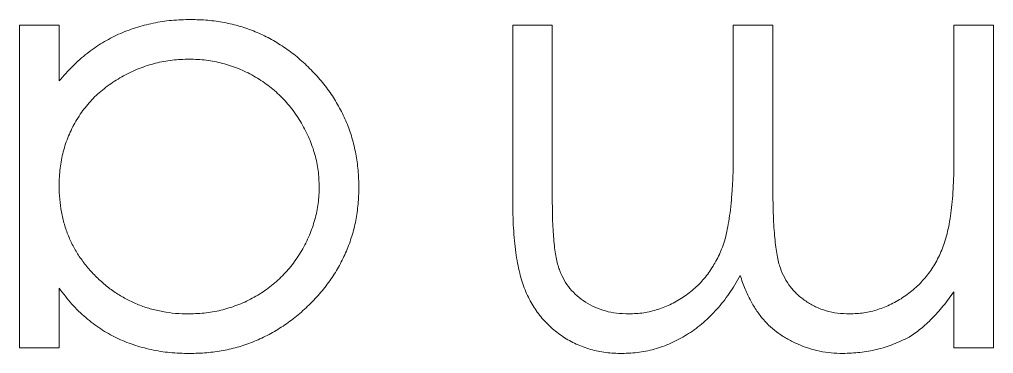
# Model space of a CAD drawing. Header units: millimetres. Extents: x 0 to 276, y 0 to 293.
# Drawn here: x 90.27 to 97.99, y 183.38 to 186.03 of the extents above; entities that cross this region are included whole.
import ezdxf

# ---------------------------------------------------------------- set-up
doc = ezdxf.new("R2010")
doc.units = ezdxf.units.MM

msp = doc.modelspace()

# ---------------------------------------------------------------- linework, layer by layer
at = {"color": 18, "linetype": 'Continuous', "lineweight": 15, "true_color": 0x000000}
for p, q in [((90.2663, 185.9849), (90.5804, 185.9849)), ((90.2663, 183.4272), (90.2663, 185.9849)), ((90.2663, 185.9849), (90.5804, 185.9849)), ((90.2663, 183.4272), (90.2663, 185.9849)), ((90.2663, 185.9849), (90.5804, 185.9849)), ((90.2663, 183.4272), (90.2663, 185.9849)), ((90.2663, 185.9849), (90.5804, 185.9849)), ((90.2663, 183.4272), (90.2663, 185.9849)), ((90.5804, 185.9849), (90.5804, 185.5425)), ((90.5804, 185.9849), (90.5804, 185.5425)), ((90.5804, 185.9849), (90.5804, 185.5425)), ((90.5804, 185.9849), (90.5804, 185.5425)), ((94.1791, 185.9849), (94.4932, 185.9849)), ((94.1791, 184.5995), (94.1791, 185.9849)), ((94.1791, 185.9849), (94.4932, 185.9849)), ((94.1791, 184.5995), (94.1791, 185.9849)), ((94.1791, 185.9849), (94.4932, 185.9849)), ((94.1791, 184.5995), (94.1791, 185.9849)), ((94.1791, 185.9849), (94.4932, 185.9849)), ((94.1791, 184.5995), (94.1791, 185.9849)), ((94.4932, 185.9849), (94.4932, 184.5981)), ((94.4932, 185.9849), (94.4932, 184.5981)), ((94.4932, 185.9849), (94.4932, 184.5981)), ((94.4932, 185.9849), (94.4932, 184.5981)), ((95.9291, 185.9849), (96.2432, 185.9849)), ((95.9291, 184.99), (95.9291, 185.9849)), ((95.9291, 185.9849), (96.2432, 185.9849)), ((95.9291, 184.99), (95.9291, 185.9849)), ((95.9291, 185.9849), (96.2432, 185.9849)), ((95.9291, 184.99), (95.9291, 185.9849)), ((95.9291, 185.9849), (96.2432, 185.9849)), ((95.9291, 184.99), (95.9291, 185.9849)), ((96.2432, 185.9849), (96.2432, 184.6843)), ((96.2432, 185.9849), (96.2432, 184.6843)), ((96.2432, 185.9849), (96.2432, 184.6843)), ((96.2432, 185.9849), (96.2432, 184.6843)), ((97.6791, 184.9087), (97.6791, 185.9849)), ((97.6791, 185.9849), (97.9932, 185.9849)), ((97.6791, 184.9087), (97.6791, 185.9849)), ((97.6791, 185.9849), (97.9932, 185.9849)), ((97.6791, 184.9087), (97.6791, 185.9849)), ((97.6791, 185.9849), (97.9932, 185.9849)), ((97.6791, 184.9087), (97.6791, 185.9849)), ((97.6791, 185.9849), (97.9932, 185.9849)), ((97.9932, 185.9849), (97.9932, 183.4272)), ((97.9932, 185.9849), (97.9932, 183.4272)), ((97.9932, 185.9849), (97.9932, 183.4272)), ((97.9932, 185.9849), (97.9932, 183.4272)), ((90.5804, 183.9005), (90.5804, 183.4272)), ((90.5804, 183.9005), (90.5804, 183.4272)), ((90.5804, 183.9005), (90.5804, 183.4272)), ((90.5804, 183.9005), (90.5804, 183.4272)), ((97.6791, 183.4272), (97.6791, 183.8717)), ((97.6791, 183.4272), (97.6791, 183.8717)), ((97.6791, 183.4272), (97.6791, 183.8717)), ((97.6791, 183.4272), (97.6791, 183.8717)), ((90.5804, 183.4272), (90.2663, 183.4272)), ((90.5804, 183.4272), (90.2663, 183.4272)), ((90.5804, 183.4272), (90.2663, 183.4272)), ((90.5804, 183.4272), (90.2663, 183.4272)), ((97.9932, 183.4272), (97.6791, 183.4272)), ((97.9932, 183.4272), (97.6791, 183.4272)), ((97.9932, 183.4272), (97.6791, 183.4272)), ((97.9932, 183.4272), (97.6791, 183.4272))]:
    msp.add_line(p, q, dxfattribs=at)
for points, knots in [([(90.5804, 185.5425), (90.6158, 185.5826), (90.6849, 185.6607), (90.8004, 185.7628), (90.9227, 185.8472), (91.0514, 185.9153), (91.1863, 185.9665), (91.3272, 186.0029), (91.474, 186.0263), (91.5742, 186.0286), (91.625, 186.0298)], [0, 0, 0, 0, 0.134298, 0.262085, 0.38627, 0.507165, 0.6273, 0.748145, 0.87237, 1, 1, 1, 1]), ([(90.5804, 185.5425), (90.6158, 185.5826), (90.6849, 185.6607), (90.8004, 185.7628), (90.9227, 185.8472), (91.0514, 185.9153), (91.1863, 185.9665), (91.3272, 186.0029), (91.474, 186.0263), (91.5742, 186.0286), (91.625, 186.0298)], [0, 0, 0, 0, 0.134298, 0.262085, 0.38627, 0.507165, 0.6273, 0.748145, 0.87237, 1, 1, 1, 1]), ([(90.5804, 185.5425), (90.6158, 185.5826), (90.6849, 185.6607), (90.8004, 185.7628), (90.9227, 185.8472), (91.0514, 185.9153), (91.1863, 185.9665), (91.3272, 186.0029), (91.474, 186.0263), (91.5742, 186.0286), (91.625, 186.0298)], [0, 0, 0, 0, 0.134298, 0.262085, 0.38627, 0.507165, 0.6273, 0.748145, 0.87237, 1, 1, 1, 1]), ([(90.5804, 185.5425), (90.6158, 185.5826), (90.6849, 185.6607), (90.8004, 185.7628), (90.9227, 185.8472), (91.0514, 185.9153), (91.1863, 185.9665), (91.3272, 186.0029), (91.474, 186.0263), (91.5742, 186.0286), (91.625, 186.0298)], [0, 0, 0, 0, 0.134298, 0.262085, 0.38627, 0.507165, 0.6273, 0.748145, 0.87237, 1, 1, 1, 1]), ([(91.625, 186.0298), (91.6702, 186.0286), (91.7593, 186.0262), (91.8903, 186.0074), (92.0164, 185.9773), (92.1377, 185.9354), (92.2534, 185.8798), (92.3644, 185.8132), (92.4703, 185.734), (92.5694, 185.6434), (92.6606, 185.545), (92.7407, 185.4401), (92.8074, 185.329), (92.8632, 185.2133), (92.9062, 185.092), (92.9362, 184.9655), (92.9549, 184.834), (92.9574, 184.7445), (92.9586, 184.6991)], [0, 0, 0, 0, 0.06462, 0.127433, 0.189004, 0.24993, 0.310668, 0.372329, 0.434939, 0.499576, 0.564191, 0.626735, 0.688109, 0.749294, 0.810331, 0.871901, 0.935046, 1, 1, 1, 1]), ([(91.625, 186.0298), (91.6702, 186.0286), (91.7593, 186.0262), (91.8903, 186.0074), (92.0164, 185.9773), (92.1377, 185.9354), (92.2534, 185.8798), (92.3644, 185.8132), (92.4703, 185.734), (92.5694, 185.6434), (92.6606, 185.545), (92.7407, 185.4401), (92.8074, 185.329), (92.8632, 185.2133), (92.9062, 185.092), (92.9362, 184.9655), (92.9549, 184.834), (92.9574, 184.7445), (92.9586, 184.6991)], [0, 0, 0, 0, 0.06462, 0.127433, 0.189004, 0.24993, 0.310668, 0.372329, 0.434939, 0.499576, 0.564191, 0.626735, 0.688109, 0.749294, 0.810331, 0.871901, 0.935046, 1, 1, 1, 1]), ([(91.625, 186.0298), (91.6702, 186.0286), (91.7593, 186.0262), (91.8903, 186.0074), (92.0164, 185.9773), (92.1377, 185.9354), (92.2534, 185.8798), (92.3644, 185.8132), (92.4703, 185.734), (92.5694, 185.6434), (92.6606, 185.545), (92.7407, 185.4401), (92.8074, 185.329), (92.8632, 185.2133), (92.9062, 185.092), (92.9362, 184.9655), (92.9549, 184.834), (92.9574, 184.7445), (92.9586, 184.6991)], [0, 0, 0, 0, 0.06462, 0.127433, 0.189004, 0.24993, 0.310668, 0.372329, 0.434939, 0.499576, 0.564191, 0.626735, 0.688109, 0.749294, 0.810331, 0.871901, 0.935046, 1, 1, 1, 1]), ([(91.625, 186.0298), (91.6702, 186.0286), (91.7593, 186.0262), (91.8903, 186.0074), (92.0164, 185.9773), (92.1377, 185.9354), (92.2534, 185.8798), (92.3644, 185.8132), (92.4703, 185.734), (92.5694, 185.6434), (92.6606, 185.545), (92.7407, 185.4401), (92.8074, 185.329), (92.8632, 185.2133), (92.9062, 185.092), (92.9362, 184.9655), (92.9549, 184.834), (92.9574, 184.7445), (92.9586, 184.6991)], [0, 0, 0, 0, 0.06462, 0.127433, 0.189004, 0.24993, 0.310668, 0.372329, 0.434939, 0.499576, 0.564191, 0.626735, 0.688109, 0.749294, 0.810331, 0.871901, 0.935046, 1, 1, 1, 1]), ([(91.6138, 185.7157), (91.5684, 185.714), (91.478, 185.7107), (91.3446, 185.6855), (91.2151, 185.6437), (91.0913, 185.5858), (90.976, 185.514), (90.8725, 185.43), (90.7849, 185.3323), (90.7107, 185.2249), (90.6526, 185.1072), (90.6102, 184.9819), (90.5851, 184.8489), (90.582, 184.7581), (90.5804, 184.7117)], [0, 0, 0, 0, 0.084802, 0.168664, 0.252552, 0.33824, 0.423103, 0.505556, 0.586176, 0.667136, 0.748499, 0.830452, 0.913456, 1, 1, 1, 1]), ([(91.6138, 185.7157), (91.5684, 185.714), (91.478, 185.7107), (91.3446, 185.6855), (91.2151, 185.6437), (91.0913, 185.5858), (90.976, 185.514), (90.8725, 185.43), (90.7849, 185.3323), (90.7107, 185.2249), (90.6526, 185.1072), (90.6102, 184.9819), (90.5851, 184.8489), (90.582, 184.7581), (90.5804, 184.7117)], [0, 0, 0, 0, 0.084802, 0.168664, 0.252552, 0.33824, 0.423103, 0.505556, 0.586176, 0.667136, 0.748499, 0.830452, 0.913456, 1, 1, 1, 1]), ([(91.6138, 185.7157), (91.5684, 185.714), (91.478, 185.7107), (91.3446, 185.6855), (91.2151, 185.6437), (91.0913, 185.5858), (90.976, 185.514), (90.8725, 185.43), (90.7849, 185.3323), (90.7107, 185.2249), (90.6526, 185.1072), (90.6102, 184.9819), (90.5851, 184.8489), (90.582, 184.7581), (90.5804, 184.7117)], [0, 0, 0, 0, 0.084802, 0.168664, 0.252552, 0.33824, 0.423103, 0.505556, 0.586176, 0.667136, 0.748499, 0.830452, 0.913456, 1, 1, 1, 1]), ([(91.6138, 185.7157), (91.5684, 185.714), (91.478, 185.7107), (91.3446, 185.6855), (91.2151, 185.6437), (91.0913, 185.5858), (90.976, 185.514), (90.8725, 185.43), (90.7849, 185.3323), (90.7107, 185.2249), (90.6526, 185.1072), (90.6102, 184.9819), (90.5851, 184.8489), (90.582, 184.7581), (90.5804, 184.7117)], [0, 0, 0, 0, 0.084802, 0.168664, 0.252552, 0.33824, 0.423103, 0.505556, 0.586176, 0.667136, 0.748499, 0.830452, 0.913456, 1, 1, 1, 1]), ([(92.6445, 184.7026), (92.6426, 184.7462), (92.6389, 184.8332), (92.6121, 184.9622), (92.5673, 185.0878), (92.506, 185.2091), (92.4293, 185.3217), (92.3404, 185.4234), (92.2385, 185.5109), (92.1256, 185.5841), (92.005, 185.6433), (91.8781, 185.6844), (91.7474, 185.711), (91.6586, 185.7141), (91.6138, 185.7157)], [0, 0, 0, 0, 0.081589, 0.162859, 0.245484, 0.330807, 0.416493, 0.499893, 0.583048, 0.667158, 0.751312, 0.833785, 0.916256, 1, 1, 1, 1]), ([(92.6445, 184.7026), (92.6426, 184.7462), (92.6389, 184.8332), (92.6121, 184.9622), (92.5673, 185.0878), (92.506, 185.2091), (92.4293, 185.3217), (92.3404, 185.4234), (92.2385, 185.5109), (92.1256, 185.5841), (92.005, 185.6433), (91.8781, 185.6844), (91.7474, 185.711), (91.6586, 185.7141), (91.6138, 185.7157)], [0, 0, 0, 0, 0.081589, 0.162859, 0.245484, 0.330807, 0.416493, 0.499893, 0.583048, 0.667158, 0.751312, 0.833785, 0.916256, 1, 1, 1, 1]), ([(92.6445, 184.7026), (92.6426, 184.7462), (92.6389, 184.8332), (92.6121, 184.9622), (92.5673, 185.0878), (92.506, 185.2091), (92.4293, 185.3217), (92.3404, 185.4234), (92.2385, 185.5109), (92.1256, 185.5841), (92.005, 185.6433), (91.8781, 185.6844), (91.7474, 185.711), (91.6586, 185.7141), (91.6138, 185.7157)], [0, 0, 0, 0, 0.081589, 0.162859, 0.245484, 0.330807, 0.416493, 0.499893, 0.583048, 0.667158, 0.751312, 0.833785, 0.916256, 1, 1, 1, 1]), ([(92.6445, 184.7026), (92.6426, 184.7462), (92.6389, 184.8332), (92.6121, 184.9622), (92.5673, 185.0878), (92.506, 185.2091), (92.4293, 185.3217), (92.3404, 185.4234), (92.2385, 185.5109), (92.1256, 185.5841), (92.005, 185.6433), (91.8781, 185.6844), (91.7474, 185.711), (91.6586, 185.7141), (91.6138, 185.7157)], [0, 0, 0, 0, 0.081589, 0.162859, 0.245484, 0.330807, 0.416493, 0.499893, 0.583048, 0.667158, 0.751312, 0.833785, 0.916256, 1, 1, 1, 1]), ([(95.0997, 183.6965), (95.1393, 183.6979), (95.2177, 183.7007), (95.3322, 183.7293), (95.4422, 183.7723), (95.5444, 183.8348), (95.6384, 183.9096), (95.7193, 183.9985), (95.7861, 184.0992), (95.8314, 184.1923), (95.86, 184.276), (95.8788, 184.3491), (95.8935, 184.4321), (95.9073, 184.5247), (95.9163, 184.6272), (95.9245, 184.7394), (95.9283, 184.8615), (95.9288, 184.9461), (95.9291, 184.99)], [0, 0, 0, 0, 0.0681582, 0.1347066, 0.201865, 0.2707883, 0.3400243, 0.4080827, 0.4768132, 0.5473461, 0.5856398, 0.628865, 0.6771532, 0.7308028, 0.7898066, 0.854325, 0.9243651, 1, 1, 1, 1]), ([(95.0997, 183.6965), (95.1393, 183.6979), (95.2177, 183.7007), (95.3322, 183.7293), (95.4422, 183.7723), (95.5444, 183.8348), (95.6384, 183.9096), (95.7193, 183.9985), (95.7861, 184.0992), (95.8314, 184.1923), (95.86, 184.276), (95.8788, 184.3491), (95.8935, 184.4321), (95.9073, 184.5247), (95.9163, 184.6272), (95.9245, 184.7394), (95.9283, 184.8615), (95.9288, 184.9461), (95.9291, 184.99)], [0, 0, 0, 0, 0.0681582, 0.1347066, 0.201865, 0.2707883, 0.3400243, 0.4080827, 0.4768132, 0.5473461, 0.5856398, 0.628865, 0.6771532, 0.7308028, 0.7898066, 0.854325, 0.9243651, 1, 1, 1, 1]), ([(95.0997, 183.6965), (95.1393, 183.6979), (95.2177, 183.7007), (95.3322, 183.7293), (95.4422, 183.7723), (95.5444, 183.8348), (95.6384, 183.9096), (95.7193, 183.9985), (95.7861, 184.0992), (95.8314, 184.1923), (95.86, 184.276), (95.8788, 184.3491), (95.8935, 184.4321), (95.9073, 184.5247), (95.9163, 184.6272), (95.9245, 184.7394), (95.9283, 184.8615), (95.9288, 184.9461), (95.9291, 184.99)], [0, 0, 0, 0, 0.0681582, 0.1347066, 0.201865, 0.2707883, 0.3400243, 0.4080827, 0.4768132, 0.5473461, 0.5856398, 0.628865, 0.6771532, 0.7308028, 0.7898066, 0.854325, 0.9243651, 1, 1, 1, 1]), ([(95.0997, 183.6965), (95.1393, 183.6979), (95.2177, 183.7007), (95.3322, 183.7293), (95.4422, 183.7723), (95.5444, 183.8348), (95.6384, 183.9096), (95.7193, 183.9985), (95.7861, 184.0992), (95.8314, 184.1923), (95.86, 184.276), (95.8788, 184.3491), (95.8935, 184.4321), (95.9073, 184.5247), (95.9163, 184.6272), (95.9245, 184.7394), (95.9283, 184.8615), (95.9288, 184.9461), (95.9291, 184.99)], [0, 0, 0, 0, 0.0681582, 0.1347066, 0.201865, 0.2707883, 0.3400243, 0.4080827, 0.4768132, 0.5473461, 0.5856398, 0.628865, 0.6771532, 0.7308028, 0.7898066, 0.854325, 0.9243651, 1, 1, 1, 1]), ([(96.8518, 183.6965), (96.8898, 183.698), (96.9655, 183.701), (97.0769, 183.7285), (97.1843, 183.7715), (97.2863, 183.8312), (97.38, 183.9051), (97.462, 183.992), (97.5309, 184.0908), (97.5766, 184.183), (97.6061, 184.2646), (97.6257, 184.3339), (97.6426, 184.4109), (97.6551, 184.4958), (97.6672, 184.588), (97.673, 184.688), (97.6787, 184.7958), (97.679, 184.8701), (97.6791, 184.9087)], [0, 0, 0, 0, 0.068677, 0.136871, 0.206114, 0.277538, 0.349772, 0.421251, 0.492911, 0.567027, 0.606614, 0.649704, 0.697303, 0.749086, 0.804881, 0.865485, 0.930237, 1, 1, 1, 1]), ([(96.8518, 183.6965), (96.8898, 183.698), (96.9655, 183.701), (97.0769, 183.7285), (97.1843, 183.7715), (97.2863, 183.8312), (97.38, 183.9051), (97.462, 183.992), (97.5309, 184.0908), (97.5766, 184.183), (97.6061, 184.2646), (97.6257, 184.3339), (97.6426, 184.4109), (97.6551, 184.4958), (97.6672, 184.588), (97.673, 184.688), (97.6787, 184.7958), (97.679, 184.8701), (97.6791, 184.9087)], [0, 0, 0, 0, 0.068677, 0.136871, 0.206114, 0.277538, 0.349772, 0.421251, 0.492911, 0.567027, 0.606614, 0.649704, 0.697303, 0.749086, 0.804881, 0.865485, 0.930237, 1, 1, 1, 1]), ([(96.8518, 183.6965), (96.8898, 183.698), (96.9655, 183.701), (97.0769, 183.7285), (97.1843, 183.7715), (97.2863, 183.8312), (97.38, 183.9051), (97.462, 183.992), (97.5309, 184.0908), (97.5766, 184.183), (97.6061, 184.2646), (97.6257, 184.3339), (97.6426, 184.4109), (97.6551, 184.4958), (97.6672, 184.588), (97.673, 184.688), (97.6787, 184.7958), (97.679, 184.8701), (97.6791, 184.9087)], [0, 0, 0, 0, 0.068677, 0.136871, 0.206114, 0.277538, 0.349772, 0.421251, 0.492911, 0.567027, 0.606614, 0.649704, 0.697303, 0.749086, 0.804881, 0.865485, 0.930237, 1, 1, 1, 1]), ([(96.8518, 183.6965), (96.8898, 183.698), (96.9655, 183.701), (97.0769, 183.7285), (97.1843, 183.7715), (97.2863, 183.8312), (97.38, 183.9051), (97.462, 183.992), (97.5309, 184.0908), (97.5766, 184.183), (97.6061, 184.2646), (97.6257, 184.3339), (97.6426, 184.4109), (97.6551, 184.4958), (97.6672, 184.588), (97.673, 184.688), (97.6787, 184.7958), (97.679, 184.8701), (97.6791, 184.9087)], [0, 0, 0, 0, 0.068677, 0.136871, 0.206114, 0.277538, 0.349772, 0.421251, 0.492911, 0.567027, 0.606614, 0.649704, 0.697303, 0.749086, 0.804881, 0.865485, 0.930237, 1, 1, 1, 1]), ([(90.5804, 184.7117), (90.5813, 184.6764), (90.5832, 184.6068), (90.5977, 184.5047), (90.6206, 184.4069), (90.653, 184.3135), (90.6954, 184.2249), (90.7467, 184.1404), (90.8076, 184.0605), (90.8772, 183.9864), (90.9533, 183.9188), (91.0339, 183.8584), (91.1199, 183.8088), (91.2098, 183.7678), (91.3038, 183.7351), (91.4027, 183.7133), (91.5054, 183.6984), (91.5754, 183.6971), (91.611, 183.6965)], [0, 0, 0, 0, 0.065634, 0.129188, 0.191219, 0.251913, 0.312507, 0.373494, 0.435152, 0.498741, 0.562095, 0.624187, 0.685476, 0.746097, 0.807612, 0.869967, 0.933951, 1, 1, 1, 1]), ([(90.5804, 184.7117), (90.5813, 184.6764), (90.5832, 184.6068), (90.5977, 184.5047), (90.6206, 184.4069), (90.653, 184.3135), (90.6954, 184.2249), (90.7467, 184.1404), (90.8076, 184.0605), (90.8772, 183.9864), (90.9533, 183.9188), (91.0339, 183.8584), (91.1199, 183.8088), (91.2098, 183.7678), (91.3038, 183.7351), (91.4027, 183.7133), (91.5054, 183.6984), (91.5754, 183.6971), (91.611, 183.6965)], [0, 0, 0, 0, 0.065634, 0.129188, 0.191219, 0.251913, 0.312507, 0.373494, 0.435152, 0.498741, 0.562095, 0.624187, 0.685476, 0.746097, 0.807612, 0.869967, 0.933951, 1, 1, 1, 1]), ([(90.5804, 184.7117), (90.5813, 184.6764), (90.5832, 184.6068), (90.5977, 184.5047), (90.6206, 184.4069), (90.653, 184.3135), (90.6954, 184.2249), (90.7467, 184.1404), (90.8076, 184.0605), (90.8772, 183.9864), (90.9533, 183.9188), (91.0339, 183.8584), (91.1199, 183.8088), (91.2098, 183.7678), (91.3038, 183.7351), (91.4027, 183.7133), (91.5054, 183.6984), (91.5754, 183.6971), (91.611, 183.6965)], [0, 0, 0, 0, 0.065634, 0.129188, 0.191219, 0.251913, 0.312507, 0.373494, 0.435152, 0.498741, 0.562095, 0.624187, 0.685476, 0.746097, 0.807612, 0.869967, 0.933951, 1, 1, 1, 1]), ([(90.5804, 184.7117), (90.5813, 184.6764), (90.5832, 184.6068), (90.5977, 184.5047), (90.6206, 184.4069), (90.653, 184.3135), (90.6954, 184.2249), (90.7467, 184.1404), (90.8076, 184.0605), (90.8772, 183.9864), (90.9533, 183.9188), (91.0339, 183.8584), (91.1199, 183.8088), (91.2098, 183.7678), (91.3038, 183.7351), (91.4027, 183.7133), (91.5054, 183.6984), (91.5754, 183.6971), (91.611, 183.6965)], [0, 0, 0, 0, 0.065634, 0.129188, 0.191219, 0.251913, 0.312507, 0.373494, 0.435152, 0.498741, 0.562095, 0.624187, 0.685476, 0.746097, 0.807612, 0.869967, 0.933951, 1, 1, 1, 1]), ([(91.611, 183.6965), (91.6569, 183.6981), (91.7476, 183.7013), (91.8806, 183.7265), (92.0079, 183.7684), (92.1289, 183.8257), (92.2415, 183.8977), (92.3422, 183.9848), (92.4318, 184.0847), (92.5071, 184.1968), (92.5685, 184.3169), (92.6116, 184.4426), (92.6401, 184.5714), (92.643, 184.6587), (92.6445, 184.7026)], [0, 0, 0, 0, 0.085921, 0.169593, 0.252476, 0.336244, 0.419505, 0.502036, 0.584775, 0.669846, 0.754185, 0.836658, 0.91801, 1, 1, 1, 1]), ([(91.611, 183.6965), (91.6569, 183.6981), (91.7476, 183.7013), (91.8806, 183.7265), (92.0079, 183.7684), (92.1289, 183.8257), (92.2415, 183.8977), (92.3422, 183.9848), (92.4318, 184.0847), (92.5071, 184.1968), (92.5685, 184.3169), (92.6116, 184.4426), (92.6401, 184.5714), (92.643, 184.6587), (92.6445, 184.7026)], [0, 0, 0, 0, 0.085921, 0.169593, 0.252476, 0.336244, 0.419505, 0.502036, 0.584775, 0.669846, 0.754185, 0.836658, 0.91801, 1, 1, 1, 1]), ([(91.611, 183.6965), (91.6569, 183.6981), (91.7476, 183.7013), (91.8806, 183.7265), (92.0079, 183.7684), (92.1289, 183.8257), (92.2415, 183.8977), (92.3422, 183.9848), (92.4318, 184.0847), (92.5071, 184.1968), (92.5685, 184.3169), (92.6116, 184.4426), (92.6401, 184.5714), (92.643, 184.6587), (92.6445, 184.7026)], [0, 0, 0, 0, 0.085921, 0.169593, 0.252476, 0.336244, 0.419505, 0.502036, 0.584775, 0.669846, 0.754185, 0.836658, 0.91801, 1, 1, 1, 1]), ([(91.611, 183.6965), (91.6569, 183.6981), (91.7476, 183.7013), (91.8806, 183.7265), (92.0079, 183.7684), (92.1289, 183.8257), (92.2415, 183.8977), (92.3422, 183.9848), (92.4318, 184.0847), (92.5071, 184.1968), (92.5685, 184.3169), (92.6116, 184.4426), (92.6401, 184.5714), (92.643, 184.6587), (92.6445, 184.7026)], [0, 0, 0, 0, 0.085921, 0.169593, 0.252476, 0.336244, 0.419505, 0.502036, 0.584775, 0.669846, 0.754185, 0.836658, 0.91801, 1, 1, 1, 1]), ([(92.9586, 184.6991), (92.9573, 184.6546), (92.9548, 184.5667), (92.9364, 184.4374), (92.9054, 184.3129), (92.8618, 184.1935), (92.806, 184.0792), (92.738, 183.9698), (92.658, 183.865), (92.5658, 183.7674), (92.4658, 183.6771), (92.3589, 183.5987), (92.2477, 183.531), (92.1304, 183.4774), (92.0089, 183.434), (91.8819, 183.4039), (91.7501, 183.3862), (91.6606, 183.3837), (91.6152, 183.3824)], [0, 0, 0, 0, 0.063775, 0.126079, 0.186904, 0.247574, 0.308003, 0.369132, 0.432033, 0.496791, 0.561611, 0.624914, 0.686726, 0.748079, 0.809582, 0.871631, 0.934886, 1, 1, 1, 1]), ([(92.9586, 184.6991), (92.9573, 184.6546), (92.9548, 184.5667), (92.9364, 184.4374), (92.9054, 184.3129), (92.8618, 184.1935), (92.806, 184.0792), (92.738, 183.9698), (92.658, 183.865), (92.5658, 183.7674), (92.4658, 183.6771), (92.3589, 183.5987), (92.2477, 183.531), (92.1304, 183.4774), (92.0089, 183.434), (91.8819, 183.4039), (91.7501, 183.3862), (91.6606, 183.3837), (91.6152, 183.3824)], [0, 0, 0, 0, 0.063775, 0.126079, 0.186904, 0.247574, 0.308003, 0.369132, 0.432033, 0.496791, 0.561611, 0.624914, 0.686726, 0.748079, 0.809582, 0.871631, 0.934886, 1, 1, 1, 1]), ([(92.9586, 184.6991), (92.9573, 184.6546), (92.9548, 184.5667), (92.9364, 184.4374), (92.9054, 184.3129), (92.8618, 184.1935), (92.806, 184.0792), (92.738, 183.9698), (92.658, 183.865), (92.5658, 183.7674), (92.4658, 183.6771), (92.3589, 183.5987), (92.2477, 183.531), (92.1304, 183.4774), (92.0089, 183.434), (91.8819, 183.4039), (91.7501, 183.3862), (91.6606, 183.3837), (91.6152, 183.3824)], [0, 0, 0, 0, 0.063775, 0.126079, 0.186904, 0.247574, 0.308003, 0.369132, 0.432033, 0.496791, 0.561611, 0.624914, 0.686726, 0.748079, 0.809582, 0.871631, 0.934886, 1, 1, 1, 1]), ([(92.9586, 184.6991), (92.9573, 184.6546), (92.9548, 184.5667), (92.9364, 184.4374), (92.9054, 184.3129), (92.8618, 184.1935), (92.806, 184.0792), (92.738, 183.9698), (92.658, 183.865), (92.5658, 183.7674), (92.4658, 183.6771), (92.3589, 183.5987), (92.2477, 183.531), (92.1304, 183.4774), (92.0089, 183.434), (91.8819, 183.4039), (91.7501, 183.3862), (91.6606, 183.3837), (91.6152, 183.3824)], [0, 0, 0, 0, 0.063775, 0.126079, 0.186904, 0.247574, 0.308003, 0.369132, 0.432033, 0.496791, 0.561611, 0.624914, 0.686726, 0.748079, 0.809582, 0.871631, 0.934886, 1, 1, 1, 1]), ([(96.2432, 184.6843), (96.2433, 184.6477), (96.2434, 184.5771), (96.2461, 184.4758), (96.2512, 184.3837), (96.2571, 184.3009), (96.2655, 184.2275), (96.2751, 184.1631), (96.2865, 184.1079), (96.3053, 184.0473), (96.334, 183.9806), (96.3802, 183.9095), (96.4378, 183.8472), (96.5054, 183.794), (96.5814, 183.7501), (96.6653, 183.7184), (96.7566, 183.7), (96.8194, 183.6977), (96.8518, 183.6965)], [0, 0, 0, 0, 0.08253, 0.158779, 0.227738, 0.289946, 0.345499, 0.393896, 0.436374, 0.472122, 0.536384, 0.599078, 0.661948, 0.726311, 0.791771, 0.858647, 0.927305, 1, 1, 1, 1]), ([(96.2432, 184.6843), (96.2433, 184.6477), (96.2434, 184.5771), (96.2461, 184.4758), (96.2512, 184.3837), (96.2571, 184.3009), (96.2655, 184.2275), (96.2751, 184.1631), (96.2865, 184.1079), (96.3053, 184.0473), (96.334, 183.9806), (96.3802, 183.9095), (96.4378, 183.8472), (96.5054, 183.794), (96.5814, 183.7501), (96.6653, 183.7184), (96.7566, 183.7), (96.8194, 183.6977), (96.8518, 183.6965)], [0, 0, 0, 0, 0.08253, 0.158779, 0.227738, 0.289946, 0.345499, 0.393896, 0.436374, 0.472122, 0.536384, 0.599078, 0.661948, 0.726311, 0.791771, 0.858647, 0.927305, 1, 1, 1, 1]), ([(96.2432, 184.6843), (96.2433, 184.6477), (96.2434, 184.5771), (96.2461, 184.4758), (96.2512, 184.3837), (96.2571, 184.3009), (96.2655, 184.2275), (96.2751, 184.1631), (96.2865, 184.1079), (96.3053, 184.0473), (96.334, 183.9806), (96.3802, 183.9095), (96.4378, 183.8472), (96.5054, 183.794), (96.5814, 183.7501), (96.6653, 183.7184), (96.7566, 183.7), (96.8194, 183.6977), (96.8518, 183.6965)], [0, 0, 0, 0, 0.08253, 0.158779, 0.227738, 0.289946, 0.345499, 0.393896, 0.436374, 0.472122, 0.536384, 0.599078, 0.661948, 0.726311, 0.791771, 0.858647, 0.927305, 1, 1, 1, 1]), ([(96.2432, 184.6843), (96.2433, 184.6477), (96.2434, 184.5771), (96.2461, 184.4758), (96.2512, 184.3837), (96.2571, 184.3009), (96.2655, 184.2275), (96.2751, 184.1631), (96.2865, 184.1079), (96.3053, 184.0473), (96.334, 183.9806), (96.3802, 183.9095), (96.4378, 183.8472), (96.5054, 183.794), (96.5814, 183.7501), (96.6653, 183.7184), (96.7566, 183.7), (96.8194, 183.6977), (96.8518, 183.6965)], [0, 0, 0, 0, 0.08253, 0.158779, 0.227738, 0.289946, 0.345499, 0.393896, 0.436374, 0.472122, 0.536384, 0.599078, 0.661948, 0.726311, 0.791771, 0.858647, 0.927305, 1, 1, 1, 1]), ([(95.045, 183.3824), (95.0021, 183.384), (94.9182, 183.3871), (94.796, 183.412), (94.6821, 183.4547), (94.5766, 183.5129), (94.4814, 183.5861), (94.3987, 183.6732), (94.3289, 183.7735), (94.2834, 183.8679), (94.2524, 183.9512), (94.2334, 184.0222), (94.2165, 184.1004), (94.2026, 184.1858), (94.1923, 184.2787), (94.1848, 184.379), (94.1796, 184.4868), (94.1793, 184.5612), (94.1791, 184.5995)], [0, 0, 0, 0, 0.075604, 0.147965, 0.218797, 0.28947, 0.359724, 0.429708, 0.500497, 0.574429, 0.613947, 0.657155, 0.703973, 0.754939, 0.809707, 0.868833, 0.932385, 1, 1, 1, 1]), ([(95.045, 183.3824), (95.0021, 183.384), (94.9182, 183.3871), (94.796, 183.412), (94.6821, 183.4547), (94.5766, 183.5129), (94.4814, 183.5861), (94.3987, 183.6732), (94.3289, 183.7735), (94.2834, 183.8679), (94.2524, 183.9512), (94.2334, 184.0222), (94.2165, 184.1004), (94.2026, 184.1858), (94.1923, 184.2787), (94.1848, 184.379), (94.1796, 184.4868), (94.1793, 184.5612), (94.1791, 184.5995)], [0, 0, 0, 0, 0.075604, 0.147965, 0.218797, 0.28947, 0.359724, 0.429708, 0.500497, 0.574429, 0.613947, 0.657155, 0.703973, 0.754939, 0.809707, 0.868833, 0.932385, 1, 1, 1, 1]), ([(95.045, 183.3824), (95.0021, 183.384), (94.9182, 183.3871), (94.796, 183.412), (94.6821, 183.4547), (94.5766, 183.5129), (94.4814, 183.5861), (94.3987, 183.6732), (94.3289, 183.7735), (94.2834, 183.8679), (94.2524, 183.9512), (94.2334, 184.0222), (94.2165, 184.1004), (94.2026, 184.1858), (94.1923, 184.2787), (94.1848, 184.379), (94.1796, 184.4868), (94.1793, 184.5612), (94.1791, 184.5995)], [0, 0, 0, 0, 0.075604, 0.147965, 0.218797, 0.28947, 0.359724, 0.429708, 0.500497, 0.574429, 0.613947, 0.657155, 0.703973, 0.754939, 0.809707, 0.868833, 0.932385, 1, 1, 1, 1]), ([(95.045, 183.3824), (95.0021, 183.384), (94.9182, 183.3871), (94.796, 183.412), (94.6821, 183.4547), (94.5766, 183.5129), (94.4814, 183.5861), (94.3987, 183.6732), (94.3289, 183.7735), (94.2834, 183.8679), (94.2524, 183.9512), (94.2334, 184.0222), (94.2165, 184.1004), (94.2026, 184.1858), (94.1923, 184.2787), (94.1848, 184.379), (94.1796, 184.4868), (94.1793, 184.5612), (94.1791, 184.5995)], [0, 0, 0, 0, 0.075604, 0.147965, 0.218797, 0.28947, 0.359724, 0.429708, 0.500497, 0.574429, 0.613947, 0.657155, 0.703973, 0.754939, 0.809707, 0.868833, 0.932385, 1, 1, 1, 1]), ([(94.4932, 184.5981), (94.4933, 184.5654), (94.4934, 184.5025), (94.4961, 184.4123), (94.5012, 184.33), (94.5071, 184.2558), (94.5154, 184.1896), (94.526, 184.1314), (94.5373, 184.0808), (94.556, 184.0247), (94.586, 183.9628), (94.6316, 183.8961), (94.6891, 183.838), (94.7554, 183.7876), (94.831, 183.7466), (94.9142, 183.7173), (95.0047, 183.6992), (95.0673, 183.6974), (95.0997, 183.6965)], [0, 0, 0, 0, 0.078343, 0.1505633, 0.2161511, 0.2756798, 0.3287071, 0.3759044, 0.4173019, 0.4526927, 0.5172653, 0.5812166, 0.6453219, 0.7120245, 0.78013, 0.8502182, 0.9226485, 1, 1, 1, 1]), ([(94.4932, 184.5981), (94.4933, 184.5654), (94.4934, 184.5025), (94.4961, 184.4123), (94.5012, 184.33), (94.5071, 184.2558), (94.5154, 184.1896), (94.526, 184.1314), (94.5373, 184.0808), (94.556, 184.0247), (94.586, 183.9628), (94.6316, 183.8961), (94.6891, 183.838), (94.7554, 183.7876), (94.831, 183.7466), (94.9142, 183.7173), (95.0047, 183.6992), (95.0673, 183.6974), (95.0997, 183.6965)], [0, 0, 0, 0, 0.078343, 0.1505633, 0.2161511, 0.2756798, 0.3287071, 0.3759044, 0.4173019, 0.4526927, 0.5172653, 0.5812166, 0.6453219, 0.7120245, 0.78013, 0.8502182, 0.9226485, 1, 1, 1, 1]), ([(94.4932, 184.5981), (94.4933, 184.5654), (94.4934, 184.5025), (94.4961, 184.4123), (94.5012, 184.33), (94.5071, 184.2558), (94.5154, 184.1896), (94.526, 184.1314), (94.5373, 184.0808), (94.556, 184.0247), (94.586, 183.9628), (94.6316, 183.8961), (94.6891, 183.838), (94.7554, 183.7876), (94.831, 183.7466), (94.9142, 183.7173), (95.0047, 183.6992), (95.0673, 183.6974), (95.0997, 183.6965)], [0, 0, 0, 0, 0.078343, 0.1505633, 0.2161511, 0.2756798, 0.3287071, 0.3759044, 0.4173019, 0.4526927, 0.5172653, 0.5812166, 0.6453219, 0.7120245, 0.78013, 0.8502182, 0.9226485, 1, 1, 1, 1]), ([(94.4932, 184.5981), (94.4933, 184.5654), (94.4934, 184.5025), (94.4961, 184.4123), (94.5012, 184.33), (94.5071, 184.2558), (94.5154, 184.1896), (94.526, 184.1314), (94.5373, 184.0808), (94.556, 184.0247), (94.586, 183.9628), (94.6316, 183.8961), (94.6891, 183.838), (94.7554, 183.7876), (94.831, 183.7466), (94.9142, 183.7173), (95.0047, 183.6992), (95.0673, 183.6974), (95.0997, 183.6965)], [0, 0, 0, 0, 0.078343, 0.1505633, 0.2161511, 0.2756798, 0.3287071, 0.3759044, 0.4173019, 0.4526927, 0.5172653, 0.5812166, 0.6453219, 0.7120245, 0.78013, 0.8502182, 0.9226485, 1, 1, 1, 1]), ([(95.9831, 184.0001), (95.9694, 183.9753), (95.9424, 183.9267), (95.8971, 183.8578), (95.8496, 183.7934), (95.7996, 183.7334), (95.7472, 183.6781), (95.6921, 183.6273), (95.6347, 183.5808), (95.5549, 183.5265), (95.4511, 183.4688), (95.3202, 183.4187), (95.1841, 183.3878), (95.0916, 183.3842), (95.045, 183.3824)], [0, 0, 0, 0, 0.071766, 0.141226, 0.209116, 0.27484, 0.339483, 0.402476, 0.464942, 0.526833, 0.647415, 0.765562, 0.881615, 1, 1, 1, 1]), ([(95.9831, 184.0001), (95.9694, 183.9753), (95.9424, 183.9267), (95.8971, 183.8578), (95.8496, 183.7934), (95.7996, 183.7334), (95.7472, 183.6781), (95.6921, 183.6273), (95.6347, 183.5808), (95.5549, 183.5265), (95.4511, 183.4688), (95.3202, 183.4187), (95.1841, 183.3878), (95.0916, 183.3842), (95.045, 183.3824)], [0, 0, 0, 0, 0.071766, 0.141226, 0.209116, 0.27484, 0.339483, 0.402476, 0.464942, 0.526833, 0.647415, 0.765562, 0.881615, 1, 1, 1, 1]), ([(95.9831, 184.0001), (95.9694, 183.9753), (95.9424, 183.9267), (95.8971, 183.8578), (95.8496, 183.7934), (95.7996, 183.7334), (95.7472, 183.6781), (95.6921, 183.6273), (95.6347, 183.5808), (95.5549, 183.5265), (95.4511, 183.4688), (95.3202, 183.4187), (95.1841, 183.3878), (95.0916, 183.3842), (95.045, 183.3824)], [0, 0, 0, 0, 0.071766, 0.141226, 0.209116, 0.27484, 0.339483, 0.402476, 0.464942, 0.526833, 0.647415, 0.765562, 0.881615, 1, 1, 1, 1]), ([(95.9831, 184.0001), (95.9694, 183.9753), (95.9424, 183.9267), (95.8971, 183.8578), (95.8496, 183.7934), (95.7996, 183.7334), (95.7472, 183.6781), (95.6921, 183.6273), (95.6347, 183.5808), (95.5549, 183.5265), (95.4511, 183.4688), (95.3202, 183.4187), (95.1841, 183.3878), (95.0916, 183.3842), (95.045, 183.3824)], [0, 0, 0, 0, 0.071766, 0.141226, 0.209116, 0.27484, 0.339483, 0.402476, 0.464942, 0.526833, 0.647415, 0.765562, 0.881615, 1, 1, 1, 1]), ([(96.7971, 183.3824), (96.7662, 183.3834), (96.7051, 183.3855), (96.6145, 183.3989), (96.5266, 183.4222), (96.442, 183.4546), (96.3623, 183.4939), (96.2892, 183.5399), (96.2236, 183.5916), (96.1654, 183.6513), (96.1132, 183.7206), (96.0651, 183.8015), (96.0207, 183.8957), (95.996, 183.9641), (95.9831, 184.0001)], [0, 0, 0, 0, 0.084152, 0.166532, 0.248836, 0.331246, 0.412957, 0.490494, 0.566156, 0.639987, 0.716765, 0.802144, 0.895833, 1, 1, 1, 1]), ([(96.7971, 183.3824), (96.7662, 183.3834), (96.7051, 183.3855), (96.6145, 183.3989), (96.5266, 183.4222), (96.442, 183.4546), (96.3623, 183.4939), (96.2892, 183.5399), (96.2236, 183.5916), (96.1654, 183.6513), (96.1132, 183.7206), (96.0651, 183.8015), (96.0207, 183.8957), (95.996, 183.9641), (95.9831, 184.0001)], [0, 0, 0, 0, 0.084152, 0.166532, 0.248836, 0.331246, 0.412957, 0.490494, 0.566156, 0.639987, 0.716765, 0.802144, 0.895833, 1, 1, 1, 1]), ([(96.7971, 183.3824), (96.7662, 183.3834), (96.7051, 183.3855), (96.6145, 183.3989), (96.5266, 183.4222), (96.442, 183.4546), (96.3623, 183.4939), (96.2892, 183.5399), (96.2236, 183.5916), (96.1654, 183.6513), (96.1132, 183.7206), (96.0651, 183.8015), (96.0207, 183.8957), (95.996, 183.9641), (95.9831, 184.0001)], [0, 0, 0, 0, 0.084152, 0.166532, 0.248836, 0.331246, 0.412957, 0.490494, 0.566156, 0.639987, 0.716765, 0.802144, 0.895833, 1, 1, 1, 1]), ([(96.7971, 183.3824), (96.7662, 183.3834), (96.7051, 183.3855), (96.6145, 183.3989), (96.5266, 183.4222), (96.442, 183.4546), (96.3623, 183.4939), (96.2892, 183.5399), (96.2236, 183.5916), (96.1654, 183.6513), (96.1132, 183.7206), (96.0651, 183.8015), (96.0207, 183.8957), (95.996, 183.9641), (95.9831, 184.0001)], [0, 0, 0, 0, 0.084152, 0.166532, 0.248836, 0.331246, 0.412957, 0.490494, 0.566156, 0.639987, 0.716765, 0.802144, 0.895833, 1, 1, 1, 1]), ([(91.6152, 183.3824), (91.563, 183.3838), (91.4607, 183.3866), (91.3109, 183.4101), (91.1693, 183.4497), (91.0346, 183.5036), (90.9075, 183.5753), (90.789, 183.6657), (90.6779, 183.7742), (90.6135, 183.8576), (90.5804, 183.9005)], [0, 0, 0, 0, 0.129862, 0.254654, 0.376015, 0.495255, 0.614798, 0.738106, 0.865196, 1, 1, 1, 1]), ([(91.6152, 183.3824), (91.563, 183.3838), (91.4607, 183.3866), (91.3109, 183.4101), (91.1693, 183.4497), (91.0346, 183.5036), (90.9075, 183.5753), (90.789, 183.6657), (90.6779, 183.7742), (90.6135, 183.8576), (90.5804, 183.9005)], [0, 0, 0, 0, 0.129862, 0.254654, 0.376015, 0.495255, 0.614798, 0.738106, 0.865196, 1, 1, 1, 1]), ([(91.6152, 183.3824), (91.563, 183.3838), (91.4607, 183.3866), (91.3109, 183.4101), (91.1693, 183.4497), (91.0346, 183.5036), (90.9075, 183.5753), (90.789, 183.6657), (90.6779, 183.7742), (90.6135, 183.8576), (90.5804, 183.9005)], [0, 0, 0, 0, 0.129862, 0.254654, 0.376015, 0.495255, 0.614798, 0.738106, 0.865196, 1, 1, 1, 1]), ([(91.6152, 183.3824), (91.563, 183.3838), (91.4607, 183.3866), (91.3109, 183.4101), (91.1693, 183.4497), (91.0346, 183.5036), (90.9075, 183.5753), (90.789, 183.6657), (90.6779, 183.7742), (90.6135, 183.8576), (90.5804, 183.9005)], [0, 0, 0, 0, 0.129862, 0.254654, 0.376015, 0.495255, 0.614798, 0.738106, 0.865196, 1, 1, 1, 1]), ([(97.6791, 183.8717), (97.6508, 183.8329), (97.5966, 183.7583), (97.5077, 183.6602), (97.419, 183.5768), (97.355, 183.5331), (97.3243, 183.5121)], [0, 0, 0, 0, 0.283595, 0.543395, 0.780646, 1, 1, 1, 1]), ([(97.6791, 183.8717), (97.6508, 183.8329), (97.5966, 183.7583), (97.5077, 183.6602), (97.419, 183.5768), (97.355, 183.5331), (97.3243, 183.5121)], [0, 0, 0, 0, 0.283595, 0.543395, 0.780646, 1, 1, 1, 1]), ([(97.6791, 183.8717), (97.6508, 183.8329), (97.5966, 183.7583), (97.5077, 183.6602), (97.419, 183.5768), (97.355, 183.5331), (97.3243, 183.5121)], [0, 0, 0, 0, 0.283595, 0.543395, 0.780646, 1, 1, 1, 1]), ([(97.6791, 183.8717), (97.6508, 183.8329), (97.5966, 183.7583), (97.5077, 183.6602), (97.419, 183.5768), (97.355, 183.5331), (97.3243, 183.5121)], [0, 0, 0, 0, 0.283595, 0.543395, 0.780646, 1, 1, 1, 1]), ([(97.3243, 183.5121), (97.2825, 183.4921), (97.1995, 183.4524), (97.068, 183.4122), (96.9336, 183.3874), (96.8428, 183.3841), (96.7971, 183.3824)], [0, 0, 0, 0, 0.253734, 0.503035, 0.750014, 1, 1, 1, 1]), ([(97.3243, 183.5121), (97.2825, 183.4921), (97.1995, 183.4524), (97.068, 183.4122), (96.9336, 183.3874), (96.8428, 183.3841), (96.7971, 183.3824)], [0, 0, 0, 0, 0.253734, 0.503035, 0.750014, 1, 1, 1, 1]), ([(97.3243, 183.5121), (97.2825, 183.4921), (97.1995, 183.4524), (97.068, 183.4122), (96.9336, 183.3874), (96.8428, 183.3841), (96.7971, 183.3824)], [0, 0, 0, 0, 0.253734, 0.503035, 0.750014, 1, 1, 1, 1]), ([(97.3243, 183.5121), (97.2825, 183.4921), (97.1995, 183.4524), (97.068, 183.4122), (96.9336, 183.3874), (96.8428, 183.3841), (96.7971, 183.3824)], [0, 0, 0, 0, 0.253734, 0.503035, 0.750014, 1, 1, 1, 1])]:
    msp.add_open_spline(points, degree=3, knots=knots, dxfattribs=at)

doc.saveas('drawing.dxf')
